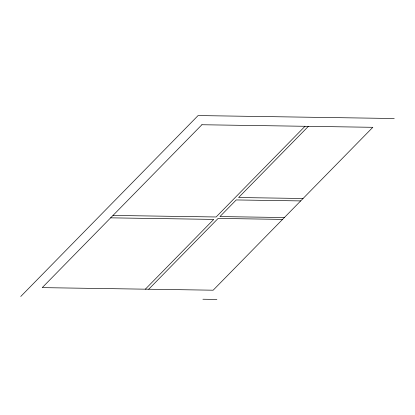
<?xml version="1.0" encoding="UTF-8"?>
<svg xmlns="http://www.w3.org/2000/svg" width="415" height="415" viewBox="0 0 415 415"><rect width="100%" height="100%" fill="white"/><g stroke="black" fill="none" stroke-linecap="round" stroke-linejoin="round"><path stroke-width="0.62" d="M20.75 296.486L198.1 115.562L394.25 118.514M145.349 289.177L213.751 219.395L110.634 217.844M305.02 126.29L216.116 216.983L112.999 215.432M148.715 289.229L218.119 218.42L282.568 219.39M308.387 126.336L238.604 197.53L303.054 198.495M300.688 200.912L236.239 199.942L219.934 216.573L284.384 217.538M202.894 299.225L216.9 299.438M201.903 124.739L42.231 287.626L213.165 290.199L372.836 127.306L201.903 124.739"/></g></svg>
